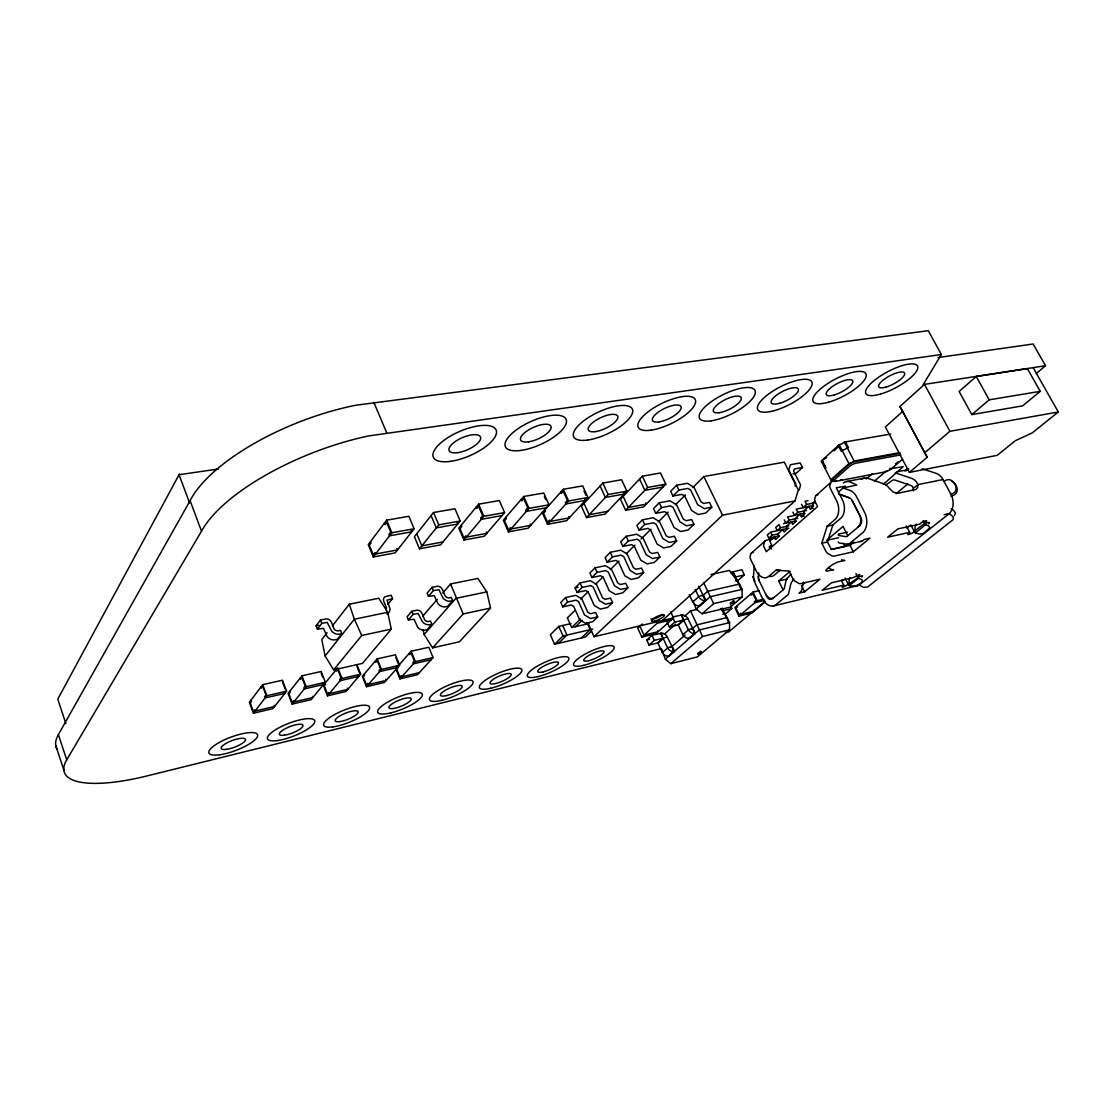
<?xml version="1.0" encoding="UTF-8"?>
<svg xmlns="http://www.w3.org/2000/svg" width="1114" height="1114" viewBox="0 0 1114 1114"><rect width="100%" height="100%" fill="white"/><g stroke="black" fill="none" stroke-linecap="round" stroke-linejoin="round"><path stroke-width="1.5" d="M692.852 600.39L696.194 609.066L702.071 613.786L730.366 607.074L742.105 596.979L742.133 589.362L739.571 584.056L729.378 570.452L710.969 574.518M661.939 649.559L665.364 659.223L670.767 663.679L697.364 656.898L729.531 629.828L729.559 622.615L727.164 617.56L720.438 608.481M754.262 565.996L753.607 574.309A13.048 8.564 76.7 0 0 754.081 580.088L754.122 580.255M791.246 574.281A8.299 5.027 -54.9 0 0 790.536 574.727L786.916 578.751A7.311 4.428 -54.9 0 0 785.913 581.174L784.298 588.345A2.409 1.601 76.2 0 1 783.741 589.348L772.42 598.817L770.22 599.429A6.043 3.983 76.1 0 1 766.223 595.238L759.219 580.826A5.932 3.885 76.7 0 1 758.369 576.384L758.731 572.916M913.369 490.884L913.174 487.626A6.28 4.345 88.9 0 0 912.366 486.456L912.115 486.219A6.169 4.54 78.3 0 0 910.681 485.412L895.183 480.12A6.113 4.456 78.7 0 0 891.841 480.747L885.714 485.05M727.818 620.331L723.348 610.639L731.801 608.564L730.617 606.072M803.542 581.995L801.718 589.905A4.79 3.217 76 0 1 800.576 591.91L799.1 593.121L804.6 591.812L819.974 579.183L801.453 583.527A8.104 5.709 48.9 0 1 799.072 583.527L794.324 580.784A7.102 4.999 48.9 0 1 792.695 578.444L789.032 571.009L775.831 570.298L768.785 576.328A13.159 8.661 77.1 0 1 756.253 570.911L750.725 559.534A6.823 4.874 47.7 0 1 750.001 557.084L750.92 553.588L764.914 541.042A7.895 5.57 47.7 0 1 766.822 540.123L772.768 538.87M662.231 620.609L794.992 500.91L798.292 489.979L784.298 462.157L703.839 476.541L692.769 487.57M798.989 490.397L800.618 485.022L793.641 471.194L794.324 468.994L802.498 467.504L800.186 462.951L790.383 464.719L788.74 470.011L795.702 483.866L795.034 486.094M860.649 541.307A5.027 3.551 77 0 0 862.696 540.736L864.339 539.385L869.95 538.146L853.338 551.792L834.595 556.011A8.327 5.723 48.6 0 1 832.172 555.983L827.326 553.157A7.297 5.013 48.7 0 1 825.627 550.762L821.826 543.172L827.145 526.24L834.887 519.584A13.869 9.65 78.4 0 0 836.628 500.813L830.529 488.851A7.283 4.902 47.3 0 1 829.707 486.275L831.016 482.167A8.327 5.612 47.3 0 1 832.966 481.248L836.001 480.663M853.881 542.184L850.052 545.345L831.322 549.508L827.451 541.836L832.854 525.028L840.597 518.4A13.841 9.664 78.4 0 0 842.365 499.657L836.266 487.737L845.387 486.219L844.802 488.016M838.243 541.989L838.661 542.699A7.728 1.434 -2 0 0 840.151 543.103L847.434 544.231A5.055 3.537 77.1 0 0 849.495 543.646L863.211 532.269A15.345 10.834 77.7 0 0 864.506 512.217L856.624 496.886A13.967 9.845 78.4 0 0 854.744 494.003L854.201 493.377A13.967 9.845 78.4 0 0 849.898 490.411L843.131 487.988L838.48 492.068M179.465 473.937L57.775 699.16L65.851 723.515M57.301 749.666A116.19 34.882 -19.7 0 1 58.401 734.599L190.104 500.659A143.107 56.563 -21.3 0 1 355.77 405.231L928.296 330.719L941.344 354.517L923.228 384.567L1045.517 365.726L1033.138 344.003L937.918 357.566M661.354 648.585L147.354 775.845A116.761 33.49 -19.9 0 1 66.729 759.845L201.509 531.197A143.985 54.461 -21.5 0 1 368.567 435.95L941.344 354.517M262.695 684.65L249.383 702.321L253.407 713.211L272.902 708.629L286.618 691.167L282.469 680.208L262.695 684.65L266.845 695.707L253.407 713.211M386.655 520.154L368.247 544.607L373.287 556.972L395.178 552.892L414.102 528.774L408.88 516.297L386.655 520.154L391.863 532.757L373.287 556.972M317.393 629.118L321.779 623.408L327.182 622.322L331.707 631.151A7.77 6.517 36.7 0 0 339.032 634.242L341.789 633.699L337.305 639.339L334.548 639.896A7.728 6.503 36.6 0 1 327.265 636.818L323.506 628.38L317.393 629.118L316.098 625.789L320.47 620.066L325.65 618.994A4.762 3.983 36 0 1 331.415 622.169L334.075 628.923A3.969 3.328 36.7 0 0 338.461 630.775L340.48 630.357L341.357 632.585M327.056 632.71L321.779 639.506L325.107 655.951L333.629 669.89L362.454 663.387L391.306 629.118L387.686 612.282L378.788 598.232L349.281 604.206L332.348 625.929M301.95 675.822L288.066 693.409L292.133 704.118L311.098 699.676L325.344 682.283L321.166 671.491L301.95 675.822L306.113 686.697L292.133 704.118M433.527 512.51L414.394 536.683L419.463 548.812L440.601 544.857L460.193 521.004L454.958 508.778L433.527 512.51L438.749 524.847L419.463 548.812M325.107 655.951L354.349 619.231L387.686 612.282M333.629 669.89L361.744 635.481L391.306 629.118M387.797 604.415L392.546 598.622L391.195 595.322L386.196 596.338A4.721 3.871 38.4 0 0 383.731 601.17L386.461 607.868A3.969 3.258 38.4 0 1 385.973 609.957M478.602 504.169L458.815 528.133L463.911 540.053L484.353 536.238L504.586 512.579L499.323 500.562L478.602 504.169L483.866 516.283L463.911 540.053M341.942 678.482L337.751 667.759L323.394 685.277L327.474 695.832L341.942 678.482L360.671 674.179L357.079 665.058M408.392 619.941L413.071 614.455L418.042 613.438L422.471 621.821A7.394 6.03 40.6 0 0 429.35 624.787L431.898 624.272L430.575 621.097L428.723 621.487A3.774 3.077 40.6 0 1 424.615 619.718L421.969 613.299A4.512 3.69 40.1 0 0 416.525 610.277L411.762 611.28L407.097 616.78L408.392 619.941L414.032 619.259L417.75 627.266A7.352 6.016 40.6 0 0 424.587 630.218L427.122 629.688L430.937 625.358M432.051 587.343L427.163 593.108L428.5 596.338L434.237 595.684L438.067 603.844A7.52 6.071 40.7 0 0 445.043 606.879L447.619 606.378L452.618 600.697L451.267 597.452L449.388 597.842A3.871 3.105 40.7 0 1 445.182 596.004L442.439 589.473A4.623 3.732 40.2 0 0 436.897 586.354L432.051 587.343L433.402 590.573L428.5 596.338M360.671 674.179L345.953 691.502L327.474 695.832M377.228 658.875L362.342 676.309L366.45 686.697L384.414 682.478L399.634 665.239L395.4 654.781L377.228 658.875L381.448 669.417L366.45 686.697M523.733 496.482L503.319 520.196L508.43 531.879L528.175 528.203L549.007 504.781L543.729 493.015L523.733 496.482L529.011 508.374L508.43 531.879M422.819 616.112L437.245 599.402M442.787 592.982L450.557 583.973L477.92 578.431L486.804 591.896L490.564 608.049L459.4 641.803L432.622 647.847L424.086 634.479L423.042 629.744M424.086 634.479L455.904 598.343L486.804 591.896M411.108 651.244L395.804 668.595L399.926 678.844L417.444 674.736L433.081 657.566L428.834 647.248L411.108 651.244L415.341 661.632L399.926 678.844M563.308 489.283L542.365 512.788L547.503 524.29L566.65 520.711L587.997 497.498L582.692 485.913L563.308 489.283L568.6 500.966L547.503 524.29M432.622 647.847L463.173 613.953L490.564 608.049M954.503 515.504L955.492 512.997L953.584 510.309A15.526 10.04 49.4 0 0 951.064 508.778M602.813 483.03L581.397 506.285L586.549 517.578L605.083 514.111L626.876 491.149L621.57 479.772L602.813 483.03L608.119 494.505L586.549 517.578M642.346 476.151L620.47 499.183L625.622 510.268L643.586 506.912L665.824 484.172L660.505 472.99L642.346 476.151L647.652 487.431L625.622 510.268M831.016 482.167L815.49 496.064L814.64 499.657A7.199 4.902 47.4 0 0 815.448 502.205L817.62 506.508L766.321 551.708L764.274 547.545A6.907 4.874 47.7 0 1 763.536 545.066L764.914 541.042M793.962 579.127L791.706 582.037A7.338 4.428 -54.9 0 0 790.703 584.474L788.768 592.982A4.818 3.203 76 0 1 787.654 594.987L775.469 605.083A14.343 9.441 76.2 0 1 762.449 598.427L755.487 584.042A13.048 8.564 76.7 0 1 754.303 580.909L754.081 580.088M565.606 597.564L560.788 602.437L562.751 606.865L571.231 604.986L573.724 606.448L579.656 619.774L585.672 623.297L592.718 621.682L597.661 616.919L595.67 612.477L590.281 613.703L587.788 612.24L581.814 598.886L575.799 595.349L565.606 597.564L567.569 602.02L562.751 606.865M575.13 587.927L580.074 582.914L590.364 580.728L596.463 584.335L602.549 597.828L605.083 599.318L610.514 598.107L612.561 602.604L607.464 607.492L600.362 609.093L594.263 605.515L588.206 592.035L585.686 590.559L577.136 592.411L575.13 587.927L578.055 587.301M594.987 567.834L589.891 572.986L591.938 577.525L600.557 575.701L603.12 577.205L609.302 590.838L615.471 594.486L622.642 592.899L627.878 587.872L625.803 583.318L620.317 584.516L617.755 582.998L611.53 569.338L605.348 565.675L594.987 567.834L597.048 572.387L591.938 577.525M610.333 552.307L605.083 557.613L607.172 562.194L615.875 560.398L618.465 561.929L624.787 575.729L631.039 579.433L638.266 577.874L643.655 572.693L641.539 568.098L636.01 569.268L633.406 567.722L627.057 553.909L620.79 550.177L610.333 552.307L612.435 556.903L607.172 562.194M626.152 536.294L620.735 541.766L622.879 546.417L631.652 544.635L634.284 546.208L640.731 560.161L647.067 563.935L654.35 562.403L659.92 557.056L657.747 552.405L652.177 553.561L649.546 551.987L643.043 538.006L636.693 534.219L626.152 536.294L628.296 540.958L622.879 546.417M642.444 519.806L636.874 525.446L639.06 530.139L647.916 528.398L650.562 529.999L657.176 544.119L663.596 547.963L670.934 546.459L676.671 540.944L674.443 536.238L668.832 537.366L666.158 535.764L659.516 521.631L653.082 517.759L642.444 519.806L644.644 524.513L639.06 530.139M659.265 502.79L653.514 508.611L655.742 513.359L664.668 511.66L667.37 513.289L674.123 527.576L680.626 531.503L688.034 530.013L693.938 524.332L691.669 519.57L686.001 520.684L683.3 519.054L676.504 504.739L669.987 500.799L659.265 502.79L661.507 507.566L655.742 513.359M676.602 485.244L670.67 491.246L672.953 496.05L681.963 494.393L684.692 496.05L691.613 510.518L698.2 514.515L705.663 513.053L711.762 507.19L709.437 502.372L703.728 503.458L700.985 501.801L694.022 487.319L687.422 483.295L676.602 485.244L678.913 490.076L672.953 496.05M577.136 592.411L582.093 587.412L590.685 585.574L593.205 587.064L599.304 600.599L605.431 604.192L612.561 602.604M580.798 599.012L588.178 591.673M595.558 584.321L602.939 576.968M610.333 569.63L618.938 561.052M626.319 553.7L634.938 545.136M641.093 539.009L650.938 529.206M658.318 521.853L668.163 512.064M675.544 504.712L685.389 494.908M570.995 623.589L558.796 626.374L550.358 634.729L554.535 644.282L585.323 637.041L591.492 631.151M575.047 610.305L567.388 617.866L571.677 627.558L588.93 623.575M554.535 644.282L563.03 635.983L592.69 629.09M571.677 627.558L580.464 618.966M575.604 626.653L582.218 620.22M581.508 637.932L590.142 629.675L587.036 622.712M587.9 622.921L594.041 636.707L722.554 515.169L794.992 500.91M861.832 577.108L862.542 575.882L857.488 576.634L855.928 573.571M928.7 523.859L929.591 522.452L924.495 523.079L923.158 520.53M802.498 467.504L796.218 473.297L792.959 473.896M642.277 623.979L637.751 628.115L641.831 637.069L655.881 633.685L673.524 617.908L670.725 611.892M899.834 452.618L854.104 461.029A4.094 1.142 -27 0 1 848.938 463.605L830.877 479.73A4.01 1.114 -26.7 0 1 831.517 481.164L821.324 461.029L839.176 444.695A4.08 1.184 -27.1 0 0 844.328 442.119L890.74 434.014M826.588 457.617L822.202 460.221L825.265 466.501M834.01 450.836L837.714 447.452M825.084 465.833L824.193 466.641A3.996 1.142 -26.7 0 1 824.861 466.571M641.831 637.069L659.349 621.25M899.889 406.54L902.716 411.414L885.379 426.954L909.358 472.378L927.196 457.297L899.889 406.54L924.481 384.372L949.894 431.299L1058.3 411.985L1033.151 367.634M646.747 640.035L651.996 635.328L661.883 633.142A5.918 4.484 48.3 0 1 666.813 636.038L674.443 651.384L673.009 651.551A5.932 4.484 48.8 0 1 668.066 648.654L663.081 638.294L657.636 642.959L649.044 645.062L646.747 640.035L649.615 639.352M769.44 533.063L767.295 534.971L768.841 538.104L779.549 535.848M699.982 605.724L698.45 605.863A6.364 4.693 47.8 0 1 693.159 602.716L692.727 601.992L698.631 596.714L702.92 594.96L705.914 600.46L704.396 600.599A6.392 4.707 47.8 0 1 699.077 597.438L695.15 589.431M702.516 595.851L707.557 591.353L739.571 584.056M768.841 538.104L772.058 535.235L778.658 533.857M780.524 527.702L778.965 524.555L775.706 527.465L777.252 530.612L780.524 527.702L788.796 525.989M784.214 519.848L785.788 523.009L789.102 520.071L797.749 518.288M792.848 512.134L794.435 515.309L797.805 512.315L806.48 510.56M801.607 504.294L803.222 507.497L806.62 504.461L815.337 502.72M649.044 645.062L654.308 640.369L662.983 638.266L661.229 633.198M666.98 621.891L669.347 626.987L674.806 622.127L683.62 620.052L688.8 630.58A6.03 4.512 48.6 0 0 693.813 633.546L695.261 633.393L687.435 617.824A6.03 4.512 48.2 0 0 682.422 614.858L672.438 617.003L674.806 622.127M664.306 634.256L675.557 624.258M684.316 616.488L690.583 610.932L697.322 609.344M814.835 501.105L812.315 503.319L813.61 505.881L810.184 508.903L808.903 506.355L803.473 511.173L804.754 513.721L801.384 516.701L800.103 514.167L794.755 518.901L796.023 521.436L792.695 524.374L791.441 521.853L786.164 526.532L787.403 529.053L784.131 531.949L782.891 529.442L777.683 534.052L778.923 536.558L775.678 539.413L774.453 536.92L769.774 541.07L771.654 544.913L769.106 547.169M699.146 605.807L705.092 600.557L703.199 595.127L705.733 600.502L699.801 605.765M669.347 626.987L678.022 624.912L683.523 620.052L681.768 614.9M669.082 656.021L667.662 656.174A5.89 4.484 48.8 0 1 662.733 653.291L657.901 643.112L663.192 638.419L667.216 636.721M689.705 638.197L688.257 638.35A6.002 4.498 48.6 0 1 683.258 635.398L678.287 625.065L683.787 620.206L687.853 618.507M696.194 609.066L710.119 596.756L742.133 589.362M731.021 572.902A6.28 4.54 47.9 0 1 731.898 572.109L741.827 569.686L744.347 574.921L738.345 580.199L735.421 580.854M702.071 613.786L713.67 603.635L742.105 596.979M976.268 376.49L959.126 391.487L971.798 414.617L1022.652 405.858L1040.225 391.348L1027.373 368.623L976.268 376.49L989.19 399.829L1040.225 391.348M662.329 652.609L667.662 647.972L671.686 646.245M682.854 634.715L688.382 629.897L692.476 628.226M670.851 647.457L685.11 635.036M691.599 629.396L696.779 624.884L727.164 617.56M866.246 478.992L872.457 473.603M668.303 656.118L673.664 651.495L671.951 646.399L674.262 651.425L668.915 656.062M688.925 638.294L694.482 633.49L692.699 628.324L695.094 633.434L689.538 638.238M665.364 659.223L699.188 630.009L729.559 622.615M874.518 481.025L886.619 470.679M895.559 463.884L898.19 461.614M902.702 459.121L891.66 468.618A5.264 1.406 -27.1 0 1 885.003 471.918L835.639 481.387A5.361 1.476 -26.7 0 1 834.804 479.466L849.272 466.585A5.431 1.504 -26.9 0 1 856.165 463.159L900.878 454.874M731.801 608.564L726.189 613.382L722.847 614.19M759.497 590.601L753.008 592.119L734.892 607.645L738.958 616.153L751.839 613.048L765.332 601.713M670.767 663.679L702.544 636.484L729.531 629.828M780.26 570.034L774.369 575.061A13.131 8.675 77 0 1 770.108 576.537M883.43 484.242L903.245 466.627L890.114 468.813M924.592 452.841L949.894 431.299M904.819 470.957L907.464 468.702M971.798 414.617L989.19 399.829M905.988 470.874L908.537 468.702M783.031 589.793L778.728 580.979L790.077 571.357M738.958 616.153L757.172 600.738L763.661 599.207M764.371 601.978L728.765 631.903L725.395 632.738M1036.257 373.51L1045.517 365.726M896.116 493.711L907.785 483.908M918.187 484.548L913.355 488.322M831.267 549.397L844.788 546.403L847.336 544.286M802.79 584.502L805.338 582.385M1058.3 411.985L1032.163 432.956L1015.383 440.671L997.169 455.348L909.358 472.378M841.488 580.561L843.785 585.142C835.5 593.135 862.904 575.409 858.462 576.411L858.49 578.236L849.16 585.672L856.012 586.41L861.888 582.344L862.194 579.837L858.49 578.236M906.406 525.961L909.72 532.311C903.273 536.725 913.062 533.759 914.176 531.308L925.497 522.856L925.567 524.736L915.248 532.965L919.83 534.079L923.562 533.327L929.828 527.883L928.658 525.905L925.567 524.736M857.488 576.634L859.702 574.504L853.087 577.679L831.42 582.817L822.174 590.309L843.785 585.142M924.495 523.079C931.081 518.581 921.167 521.533 920.011 524.053L897.898 528.899L887.663 537.199L909.72 532.311M700.344 652.052L701.012 651.398L700.121 651.3M842.95 579.684L841.655 580.408M732.135 602.59L730.436 604.053L734.627 602.006L730.116 603.12M732.427 602.451L734.14 600.975M699.077 652.818C693.173 657.316 707.85 649.671 697.949 653.124M944.115 481.596C952.331 473.631 962.273 492.068 950.869 494.24A14.747 11.029 77.5 0 1 949.323 513.554L859.214 584.92L855.343 585.853M906.378 527.952L910.876 524.986L914.176 531.308M732.204 601.309L733.249 600.961M773.297 605.974L856.986 585.811M764.594 600.376L754.86 602.688L754.401 601.741L756.128 600.265L752.897 593.567L751.17 595.043L750.711 594.082M594.041 636.707L673.524 617.908M671.282 619.913L657.121 623.255L656.661 622.253M419.365 672.619L401.82 676.727L401.36 675.585L399.94 677.173L396.723 669.194L398.144 667.606L397.684 666.464M778.728 580.979L787.041 579.057M597.661 616.919L590.601 618.535L584.558 614.998L578.584 601.616L576.077 600.154L567.569 602.02M266.845 695.707L286.618 691.167M306.113 686.697L325.344 682.283M381.448 669.417L399.634 665.239M415.341 661.632L433.081 657.566M775.831 570.298L778.63 569.658M744.347 574.921L735.449 576.982L740.476 587.927A6.308 4.567 48.2 0 1 740.643 589.362M848.339 544.203L861.554 541.293M821.826 543.172L827.507 541.933M627.878 587.872L620.693 589.445L614.496 585.769L608.272 572.081L605.696 570.563L597.048 572.387M944.031 514.696L949.323 513.554L953.138 516.882L953.152 519.639L867.695 586.939L863.545 587.44L859.214 584.92A13.814 9.65 75.8 0 1 854.577 585.88M838.522 537.742L826.685 540.318L843.061 526.449L847.726 535.611M643.655 572.693L636.414 574.239L630.134 570.507L623.77 556.666L621.166 555.12L612.435 556.903M827.145 526.24L832.854 525.028M659.92 557.056L652.609 558.587L646.245 554.786L639.742 540.777L637.111 539.204L628.296 540.958M452.618 600.697L450.042 601.198A7.561 6.085 40.7 0 1 443.024 598.134L438.986 589.779L433.402 590.573M316.098 625.789L318.674 625.26M777.252 530.612L788.823 528.203M776.597 530.835L770.512 532.102L772.058 535.235M785.788 523.009L795.925 520.934M783.532 523.608L786.581 522.981M676.671 540.944L669.305 542.448L662.858 538.577L656.202 524.402L653.528 522.786L644.644 524.513M801.384 516.701L804.378 516.088M794.435 515.309L804.614 513.248M795.173 515.336L787.528 516.896L789.102 520.071M392.546 598.622L387.004 600.181L390.025 608.843A7.756 6.392 38.4 0 1 386.92 613.981M803.222 507.497L813.415 505.45M861.359 479.41A13.633 9.734 78.7 0 1 868.154 478.421L883.611 483.768A13.758 9.929 78.3 0 1 888.986 487.946L893.205 492.137L898.121 493.251L916.265 489.325L917.825 487.18L917.811 484.618L943.029 479.563L950.869 494.24M805.422 507.288L796.204 509.14L797.805 512.315M810.184 508.903L813.192 508.304M808.096 500.646L805.018 501.258L806.62 504.461M693.938 524.332L686.516 525.808L679.986 521.867L673.176 507.511L670.461 505.881L661.507 507.566M843.131 487.988L856.75 485.05L850.066 481.916A13.744 9.706 78.7 0 0 843.298 482.905M711.762 507.19L704.285 508.638L697.656 504.614L690.68 490.09L687.937 488.419L678.913 490.076M846.208 481.596L864.297 478.115M896.993 471.807L908.551 469.579M442.996 541.933L421.83 545.874L416.747 533.717M607.757 511.298L589.195 514.752L584.028 503.431M900.056 453.314L855.329 461.558A5.431 1.518 -26.9 0 0 848.45 464.984L833.996 477.878A5.361 1.476 -26.7 0 0 833.94 479.897M825.989 467.908L824.847 468.117A3.996 1.142 -26.7 0 0 825.571 467.184M823.121 462.31L821.979 462.505A3.996 1.156 -26.8 0 0 822.703 461.572M502.01 515.587L481.318 519.319L480.733 517.968L482.641 515.698L478.56 506.285L476.667 508.569L476.082 507.218M546.361 507.775L526.393 511.368L525.808 510.045L527.771 507.803L523.664 498.557L521.714 500.827L521.129 499.504M568.6 500.966L587.997 497.498M391.863 532.757L414.102 528.774M483.866 516.283L504.586 512.579M529.011 508.374L549.007 504.781M438.749 524.847L460.193 521.004M608.119 494.505L626.876 491.149M647.652 487.431L665.824 484.172M218.483 468.98L179.048 474.717L189.575 502.915M774.244 538.549L775.121 538.424M840.569 479.8L842.421 480.426M847.336 532.269L839.984 533.731A8.787 1.601 -2 0 0 838.452 534.247L838.396 535.305A7.728 1.406 -2 0 0 839.886 535.709L846.041 536.614A2.52 1.768 77.3 0 0 847.058 536.321L859.813 525.641L861.401 522.995A6.475 4.581 77.7 0 0 860.092 515.949L852.252 500.659A6.35 4.47 78.4 0 0 849.202 497.707L839.594 494.226M922.253 468.785L936.261 473.394A13.424 10.026 78.3 0 1 943.029 479.563M838.466 493.948L849.16 497.819M951.732 481.387C957.817 483.768 959.976 494.324 951.927 495.772A6.865 1.643 -27.1 0 1 950.938 496.273M841.641 559.715L842.741 560.231A5.375 3.69 49 0 0 844.885 560.37L839.329 561.651A6.754 1.587 -26 0 0 836.544 562.556L832.896 564.38A5.946 1.406 -26 0 0 831.225 565.55L826.825 569.184A5.918 1.393 -25.9 0 0 825.864 570.187L826.184 571.092A6.726 1.587 -25.9 0 0 828.036 570.925L833.578 569.644A5.333 3.69 49 0 1 831.448 569.505L829.317 568.265A4.707 3.258 49.1 0 1 828.44 567.332M732.483 571.872L735.546 576.899L733.026 571.649M702.92 594.96L698.729 586.243M902.716 411.414L927.196 457.297M845.47 441.924L848.408 447.591L847.267 447.8A4.08 1.17 -27.1 0 1 842.114 450.376L841.195 451.198L838.271 445.516M844.328 442.119L854.104 461.029M702.544 636.484L690.583 610.932M839.176 444.695L848.938 463.605M713.67 603.635L703.575 582.58M852.196 500.771L859.395 514.807A8.912 6.294 77.7 0 1 858.226 526.825M850.052 545.345L853.338 551.792M843.27 543.395L844.788 546.403M845.094 577.999L848.158 584.084M801.509 585.56L804.6 591.812M769.885 546.333L771.236 549.105M752.702 576.787L754.846 581.216M703.839 476.541L722.554 515.169M753.008 592.119L757.172 600.738M753.635 610.207L754.094 611.14L741.214 614.26L740.754 613.313L739.069 614.733L735.908 608.105L737.579 606.67L737.134 605.724M689.26 594.737L692.727 601.992M722.262 608.049L723.446 610.556M662.398 485.815L662.983 487.069L644.853 490.327L639.561 479.09M645.73 502.901L646.315 504.127L628.324 507.469L623.158 496.357M681.141 614.956L683.523 620.052M623.52 492.806L624.105 494.073L605.375 497.443L600.084 485.996M463.173 613.953L450.557 583.973M660.616 633.253L662.927 638.266M657.608 630.747L658.054 631.749L643.989 635.119L639.896 626.152M651.996 635.328L654.308 640.369M583.987 490.94L586.034 495.438M584.697 499.156L585.282 500.451L565.912 503.932L565.327 502.637L567.346 500.409L563.224 491.33L561.219 493.572L560.634 492.277M361.744 635.481L354.349 619.231L349.281 604.206M568.697 516.59L569.268 517.857L550.093 521.422L549.522 520.141L547.573 522.285L543.576 513.345L545.512 511.187L544.941 509.906M544.342 496.593L545.707 499.643M580.074 582.914L582.093 587.412M530.167 524.026L530.737 525.321L510.964 528.997L510.393 527.702L508.499 529.86L504.517 520.767L506.397 518.581L505.826 517.286M562.709 625.483L566.942 635.077L558.42 643.363L557.961 642.305M558.796 626.374L563.03 635.983M486.261 532.019L486.832 533.327L466.348 537.129L465.791 535.806L463.953 537.992L459.985 528.718L461.809 526.518L461.238 525.195M457.116 522.689L457.701 524.04L436.298 527.897L431.09 515.587M373.831 402.279L386.683 432.789M411.108 530.459L411.693 531.851L389.496 535.834L388.925 534.442L390.694 532.13L386.655 522.341L384.887 524.666L384.316 523.274M396.932 548.561L397.489 549.926L375.557 554.006L375 552.628L373.287 554.856L369.361 545.219L371.059 542.978L370.502 541.599M411.762 611.28L413.071 614.455M430.617 658.597L431.09 659.753L413.391 663.819L412.918 662.663L414.38 661.02L411.094 652.943L409.632 654.6L409.172 653.445M395.943 657.845L398.673 664.626M397.225 666.269L397.698 667.425L379.54 671.603L379.066 670.433L380.501 668.79L377.214 660.588L375.808 662.245L375.334 661.089M385.82 679.206L386.279 680.362L368.288 684.567L367.829 683.411L366.45 684.999L363.261 676.922L364.626 675.307L364.167 674.165M357.023 666.659L359.738 673.552M358.346 675.195L358.805 676.379L340.104 680.682L339.645 679.484L341.023 677.841L337.765 669.5L336.4 671.171L335.927 669.987M320.47 620.066L321.779 623.408M347.303 688.201L347.763 689.371L329.257 693.702L328.797 692.518L327.46 694.119L324.285 685.904L325.608 684.288L325.163 683.119M321.18 673.246L322.795 677.437M323.074 683.3L323.533 684.497L304.345 688.912L303.871 687.7L305.208 686.043L301.964 677.577L300.641 679.262L300.181 678.05M312.393 696.347L312.853 697.531L293.845 701.987L293.4 700.79L292.105 702.391L288.944 694.064L290.225 692.435L289.779 691.251M282.496 681.977L285.184 689.079M284.418 692.17L284.878 693.395L265.132 697.935L264.672 696.71L265.954 695.039L262.737 686.447L261.456 688.118L261.01 686.892M274.141 705.287L274.587 706.485L255.064 711.052L254.605 709.841L253.379 711.456L250.232 702.99L251.472 701.36L251.012 700.149M190.104 500.659L201.509 531.197M58.401 734.599L66.729 759.845M55.7 745.308L63.888 770.247M917.811 484.618L916.822 482.39A13.577 9.984 78.3 0 0 911.433 478.296L895.921 473.06A13.452 9.803 78.7 0 0 895.266 472.865M915.248 532.965L915.067 527.59A7.701 5.055 49.3 0 1 916.418 524.207M849.16 585.672L849.119 580.45A7.325 5.041 49.8 0 1 849.912 577.776M821.324 461.029A3.996 1.156 -26.8 0 1 822.703 461.238M889.515 468.604A3.927 1.044 -27.1 0 1 890.295 468.409M662.663 614.385A7.06 1.796 -24.6 0 1 656.313 618.075A7.06 1.796 -24.6 0 1 650.813 619.008M728.069 621.041A5.96 4.386 48.9 0 1 728.222 622.42M759.302 580.812A5.932 3.885 76.7 0 1 758.453 576.37M773.715 597.591A8.341 5.486 76.2 0 1 765.736 594.041M815.977 495.563A8.23 5.598 47.4 0 1 817.913 494.644M751.393 553.087A7.798 5.556 47.8 0 1 753.301 552.154M654.879 621.027A7.06 1.782 -24.6 0 0 664.459 615.234A7.06 1.782 -24.6 0 0 654.656 617.741A7.06 1.782 -24.6 0 0 654.879 621.027M588.777 660.699A11.07 2.757 -24 0 0 604.067 651.815A11.07 2.757 -24 0 0 588.805 655.492A11.07 2.757 -24 0 0 588.777 660.699M583.555 665.364A22.155 5.514 -24 0 0 614.232 647.61A22.155 5.514 -24 0 0 583.806 654.879A22.155 5.514 -24 0 0 583.555 665.364M538.048 676.588A22.572 5.709 -23.6 0 0 568.906 658.597A22.572 5.709 -23.6 0 0 537.338 666.144A22.572 5.709 -23.6 0 0 538.048 676.588M543.159 671.881A11.293 2.855 -23.6 0 0 558.532 662.886A11.293 2.855 -23.6 0 0 542.685 666.701A11.293 2.855 -23.6 0 0 543.159 671.881M495.8 683.495A11.516 2.966 -23.1 0 0 511.27 674.374A11.516 2.966 -23.1 0 0 494.825 678.342A11.516 2.966 -23.1 0 0 495.8 683.495M490.828 688.229A23.032 5.932 -23.1 0 0 521.881 670.001A23.032 5.932 -23.1 0 0 489.088 677.827A23.032 5.932 -23.1 0 0 490.828 688.229M446.644 695.554A11.767 3.077 -22.7 0 0 462.185 686.308A11.767 3.077 -22.7 0 0 445.085 690.429A11.767 3.077 -22.7 0 0 446.644 695.554M441.812 700.316A23.519 6.141 -22.7 0 0 473.032 681.838A23.519 6.141 -22.7 0 0 438.944 689.984A23.519 6.141 -22.7 0 0 441.812 700.316M393.047 708.546A12.031 3.189 -22.2 0 0 411.108 699.62A12.031 3.189 -22.2 0 0 395.943 701.611A12.031 3.189 -22.2 0 0 393.047 708.546M390.875 712.876A24.062 6.378 -22.2 0 0 422.262 694.147A24.062 6.378 -22.2 0 0 386.809 702.614A24.062 6.378 -22.2 0 0 390.875 712.876M339.784 721.607A12.324 3.3 -21.7 0 0 358.123 712.514A12.324 3.3 -21.7 0 0 342.165 714.659A12.324 3.3 -21.7 0 0 339.784 721.607M332.71 726.927A24.633 6.6 -21.7 0 0 369.472 708.769A24.633 6.6 -21.7 0 0 337.723 712.946A24.633 6.6 -21.7 0 0 332.71 726.927M284.349 735.198A12.63 3.426 -21.1 0 0 302.966 725.938A12.63 3.426 -21.1 0 0 286.173 728.25A12.63 3.426 -21.1 0 0 284.349 735.198M277.344 740.559A25.274 6.837 -21.1 0 0 314.691 722.081A25.274 6.837 -21.1 0 0 281.257 726.593A25.274 6.837 -21.1 0 0 277.344 740.559M226.615 749.346A12.978 3.537 -20.6 0 0 245.512 739.933A12.978 3.537 -20.6 0 0 227.827 742.425A12.978 3.537 -20.6 0 0 226.615 749.346M219.695 754.777A25.97 7.088 -20.6 0 0 257.626 735.964A25.97 7.088 -20.6 0 0 222.396 740.824A25.97 7.088 -20.6 0 0 219.695 754.777M886.048 387.059A14.621 4.47 -28.1 0 0 904.693 373.357A14.621 4.47 -28.1 0 0 884.238 379.261A14.621 4.47 -28.1 0 0 886.048 387.059M880.269 394.147A29.256 8.954 -28.1 0 0 917.769 366.771A29.256 8.954 -28.1 0 0 876.996 378.384A29.256 8.954 -28.1 0 0 880.269 394.147M834.149 394.969A14.9 4.721 -27.7 0 0 852.795 381.016A14.9 4.721 -27.7 0 0 831.573 387.101A14.9 4.721 -27.7 0 0 834.149 394.969M828.607 402.182A29.786 9.441 -27.7 0 0 866.121 374.276A29.786 9.441 -27.7 0 0 823.831 386.252A29.786 9.441 -27.7 0 0 828.607 402.182M779.703 403.282A15.178 4.985 -27.2 0 0 798.334 389.051A15.178 4.985 -27.2 0 0 776.305 395.331A15.178 4.985 -27.2 0 0 779.703 403.282M774.425 410.593A30.37 9.97 -27.2 0 0 811.925 382.158A30.37 9.97 -27.2 0 0 767.992 394.495A30.37 9.97 -27.2 0 0 774.425 410.593M719.254 412.709A15.499 5.264 -26.7 0 0 741.27 398.923A15.499 5.264 -26.7 0 0 721.287 401.82A15.499 5.264 -26.7 0 0 719.254 412.709M711.038 420.827A30.997 10.527 -26.7 0 0 755.25 393.339A30.997 10.527 -26.7 0 0 715.494 398.868A30.997 10.527 -26.7 0 0 711.038 420.827M658.973 421.914A15.847 5.556 -26 0 0 681.197 407.821A15.847 5.556 -26 0 0 660.156 410.871A15.847 5.556 -26 0 0 658.973 421.914M650.924 430.185A31.693 11.126 -26 0 0 695.596 402.084A31.693 11.126 -26 0 0 653.723 407.905A31.693 11.126 -26 0 0 650.924 430.185M595.475 431.605A16.223 5.876 -25.3 0 0 617.922 417.207A16.223 5.876 -25.3 0 0 595.725 420.41A16.223 5.876 -25.3 0 0 595.475 431.605M587.649 440.03A32.445 11.767 -25.3 0 0 632.752 411.289A32.445 11.767 -25.3 0 0 588.596 417.444A32.445 11.767 -25.3 0 0 587.649 440.03M528.537 441.826A16.64 6.211 -24.4 0 0 551.165 427.094A16.64 6.211 -24.4 0 0 527.73 430.477A16.64 6.211 -24.4 0 0 528.537 441.826M520.948 450.404A33.281 12.435 -24.4 0 0 566.483 421.008A33.281 12.435 -24.4 0 0 519.834 427.498A33.281 12.435 -24.4 0 0 520.948 450.404M457.84 452.618A17.114 6.573 -23.5 0 0 480.663 437.537A17.114 6.573 -23.5 0 0 455.877 441.116A17.114 6.573 -23.5 0 0 457.84 452.618M450.529 461.349A34.228 13.145 -23.5 0 0 496.468 431.271A34.228 13.145 -23.5 0 0 447.118 438.15A34.228 13.145 -23.5 0 0 450.529 461.349"/></g></svg>
